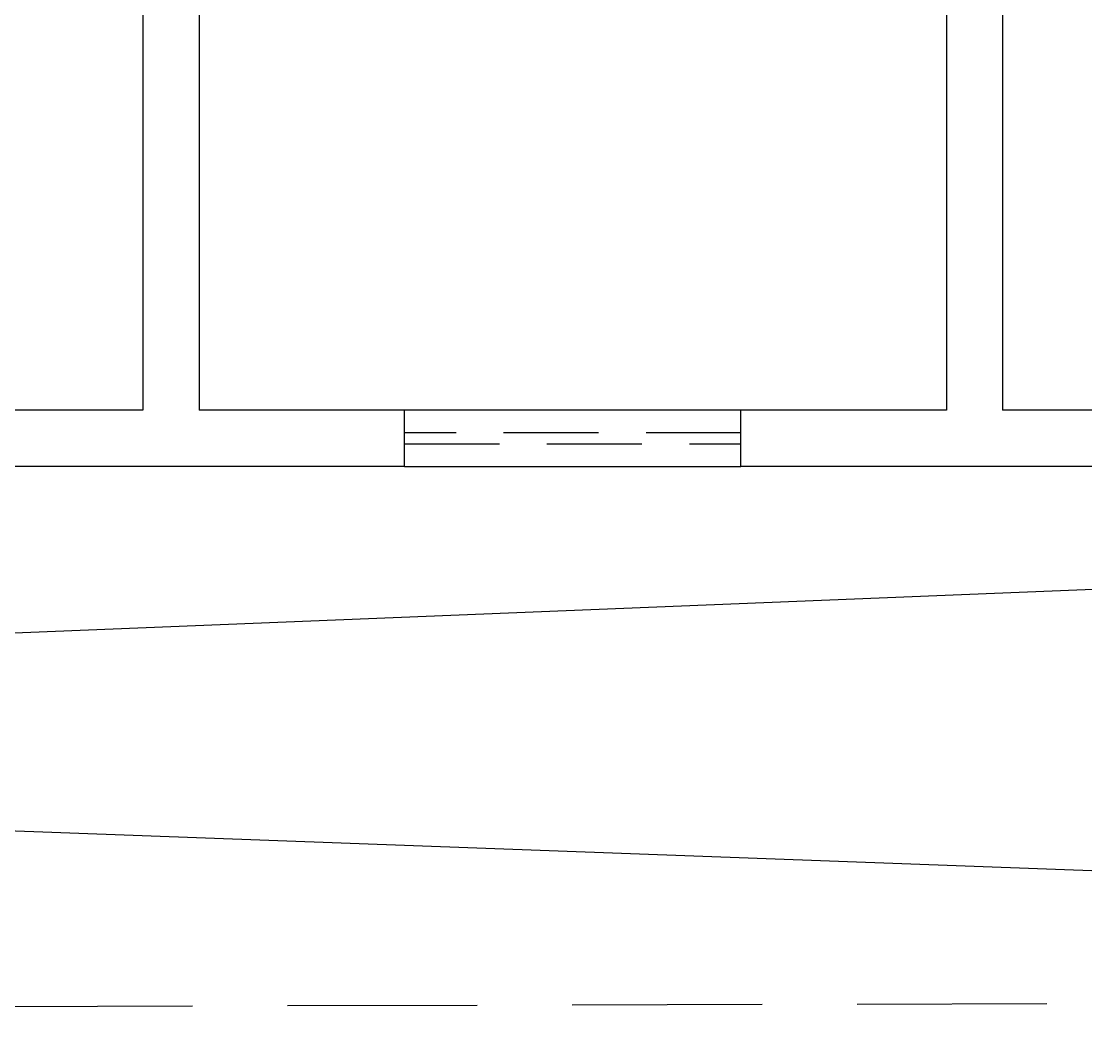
# Model space of a CAD drawing. Header units: centimetres. Extents: x 0 to 1084401, y -139216 to 99734.
# Drawn here: x 911707.7 to 911992.5, y 9725.2 to 9996.1 of the extents above; entities that cross this region are included whole.
import ezdxf

# ---------------------------------------------------------------- set-up
doc = ezdxf.new("R2010")
doc.units = ezdxf.units.CM
doc.header["$LTSCALE"] = 4
doc.linetypes.add('DASHED2', pattern=[9.524999999999999, 6.35, -3.175])
doc.linetypes.add('HIDDENX2', pattern=[19.049999999999997, 12.7, -6.35])
for name, color, linetype in [('0.1', 1, 'Continuous'), ('0.4', 4, 'Continuous'), ('0.6', 6, 'Continuous')]:
    doc.layers.add(name, color=color, linetype=linetype)

msp = doc.modelspace()

# ---------------------------------------------------------------- linework, layer by layer
at = {"layer": '0.1', "linetype": 'DASHED2'}
for p, q in [((911900.2346801863, 9886.01251930817), (911810.2346801861, 9886.01251930817)), ((911810.2346801861, 9883.01251930817), (911900.2346801863, 9883.01251930817))]:
    msp.add_line(p, q, dxfattribs=at)
at = {"layer": '0.1', "linetype": 'HIDDENX2'}
msp.add_lwpolyline([(912896.4807400478, 9735.708614583731), (909055.9373139356, 9725.209620317313)], dxfattribs=at)
at = {"layer": '0.4'}
for p, q in [((912810.2346801861, 9877.01251930817), (909055.9373139356, 9725.209620317313)), ((909055.9373139356, 9876.914147122683, 72875.6003670343), (912896.4807400478, 9735.708614583731))]:
    msp.add_line(p, q, dxfattribs=at)
at = {"layer": '0.6'}
for p, q in [((911810.2346801861, 9877.01251930817), (911810.2346801861, 9892.01251930817)), ((911900.2346801863, 9892.01251930817), (911810.2346801861, 9892.01251930817)), ((911900.2346801861, 9877.01251930817), (911900.2346801861, 9892.01251930817)), ((911810.2346801861, 9877.01251930817), (911900.2346801863, 9877.01251930817))]:
    msp.add_line(p, q, dxfattribs=at)
for points in [[(911730.2346801861, 10252.01251930818), (911740.2346801861, 10252.01251930818), (911740.2346801861, 9892.012519308182), (911605.2346801861, 9892.012519308182)], [(911755.2346801861, 10252.01251930817), (911755.2346801861, 9892.01251930817)], [(911955.2346801861, 10122.01251930817), (911955.2346801861, 9892.01251930817), (911900.2346801861, 9892.01251930817)], [(911970.2346801861, 10122.01251930817), (911970.2346801861, 9892.01251930817)], [(911810.2346801861, 9892.01251930817), (911755.2346801861, 9892.01251930817)], [(912105.2346801861, 9892.01251930817), (911970.2346801861, 9892.01251930817)], [(911755.2346801861, 9877.012519308182), (911605.2346801861, 9877.012519308182)], [(911810.2346801861, 9877.01251930817), (911740.2346801861, 9877.01251930817)], [(911970.2346801861, 9877.01251930817), (911900.2346801861, 9877.01251930817)], [(912105.2346801861, 9877.01251930817), (911955.2346801861, 9877.01251930817)]]:
    msp.add_lwpolyline(points, dxfattribs=at)

doc.saveas('drawing.dxf')
